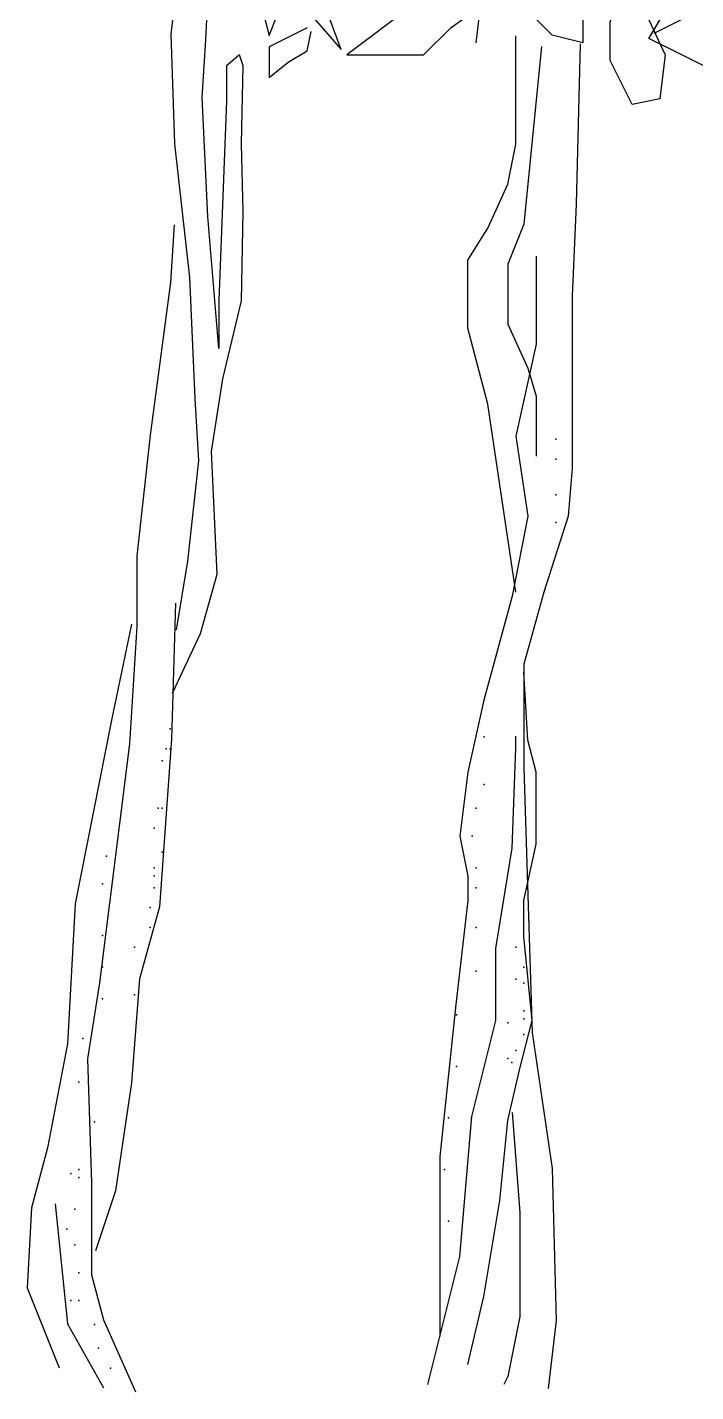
# Model space of a CAD drawing. Extents: x 792 to 6122, y 5790 to 9808.
# Drawn here: x 3353.5 to 3532.1, y 7060.9 to 7425.6 of the extents above; entities that cross this region are included whole.
import ezdxf

# ---------------------------------------------------------------- set-up
doc = ezdxf.new("R2010")
doc.units = 0
doc.header["$MEASUREMENT"] = 0
for name, color, linetype in [('3', 3, 'CONTINUOUS'), ('7', 7, 'CONTINUOUS'), ('TEXT', 3, 'CONTINUOUS')]:
    doc.layers.add(name, color=color, linetype=linetype)

# ---------------------------------------------------------------- blocks, each defined once
blk = doc.blocks.new('1-1')
at = {"layer": '3'}
for points in [[(4.97, 270.68), (-2.07, 269.5), (-2.07, 264.81), (-2.66, 253.08), (1.45, 248.39), (-0.31, 253.08), (-0.9, 258.36), (0.86, 262.47), (0.86, 268.33)], [(25.64, 264.22), (23.59, 260.14), (22.37, 256.06), (23.59, 254.42), (26.86, 254.01), (27.27, 253.2), (27.27, 249.11), (24, 249.93), (20.73, 253.2), (16.64, 255.65), (15.83, 249.11)], [(-5.44, 258.88), (-6.67, 253.98), (-6.67, 251.53), (-6.26, 249.9), (-5.44, 251.94), (-4.22, 255.2), (-5.04, 259.69)], [(16.13, 255.43), (10.26, 255.43), (9.08, 253.08), (2.04, 247.81), (10.26, 247.81), (13.19, 250.74), (17.3, 253.67)], [(32.57, 255.43), (36.09, 247.81), (35.51, 243.11), (32.57, 242.53), (30.22, 247.22), (30.22, 251.32), (31.98, 256.6)], [(34.92, 250.15), (39.62, 252.5), (44.31, 251.32), (48.42, 245.46), (51.36, 240.18), (43.73, 244.87), (37.86, 247.81), (34.33, 249.56), (36.09, 252.5)], [(-2.17, 250.71), (-6.26, 248.67), (-6.26, 245.4), (-4.22, 247.04), (-2.17, 248.26), (-1.76, 250.3)]]:
    blk.add_lwpolyline(points, dxfattribs=at)
for p in [(24.38, 206.73), (24.38, 204.61), (24.38, 200.79), (24.38, 197.82), (-16.84, 175.75), (-17.26, 173.63), (-16.84, 173.63), (16.73, 174.91), (-17.69, 172.36), (16.73, 169.81), (-18.11, 167.27), (-17.69, 167.27), (15.88, 167.27), (-18.53, 165.15), (15.46, 164.3), (-23.63, 162.17), (-17.69, 162.6), (-18.53, 160.9), (15.88, 160.9), (-24.06, 159.2), (-18.53, 160.05), (-18.53, 158.78), (15.88, 158.78), (-18.96, 156.66), (-24.06, 153.69), (-18.96, 154.54), (-18.96, 154.54), (15.88, 154.54), (-20.66, 152.41), (20.13, 152.41), (-24.06, 150.29), (20.98, 150.29), (15.88, 149.87), (20.13, 149.02), (20.98, 148.59), (-24.06, 146.9), (-20.66, 147.32), (13.76, 145.2), (20.98, 145.62), (20.98, 144.78), (19.28, 144.35), (20.98, 143.08), (-26.18, 142.65), (19.28, 140.53), (19.7, 140.11), (20.13, 141.38), (13.76, 139.68), (-26.61, 137.99), (-24.91, 133.74), (12.91, 134.17), (-26.61, 128.65), (12.48, 128.65), (-27.46, 128.22), (-26.61, 127.8), (-27.03, 124.41), (12.91, 123.13), (-27.88, 122.28), (-27.03, 120.59), (-26.61, 117.62), (-27.46, 114.64), (-26.61, 114.64), (-24.91, 112.1), (-24.48, 109.55), (-23.21, 107.43)]:
    blk.add_point(p, dxfattribs=at)
at = {"layer": '7'}
for points in [[(-16.59, 179.58), (-13.6, 185.95), (-11.81, 192.31), (-12.41, 205.43), (-11.21, 213.18), (-9.22, 221.53), (-9.02, 231.07), (-9.22, 238.3), (-9.02, 246.65), (-9.42, 247.84), (-10.81, 246.65), (-10.81, 242.87), (-11.61, 221.6), (-11.61, 216.43), (-12.8, 230.55), (-13.4, 243.27), (-13, 249.43), (-12.8, 253.81), (-12.8, 255.4), (-16.19, 255.4)], [(-16.17, 255.22), (-16.77, 250.05), (-16.37, 238.32), (-14.78, 224.01), (-14.18, 211.08), (-13.8, 204.43), (-14.99, 193.7), (-16.19, 186.34)], [(20.13, 190.38), (17.14, 210.48), (14.99, 218.61), (14.99, 225.88), (17.14, 229.31), (19.28, 234.01), (20.13, 238.29), (20.13, 249.84)], [(22.88, 248.7), (20.99, 229.73), (19.28, 225.46), (19.28, 222.46), (19.28, 219.04), (21.42, 214.33), (22.28, 211.34), (22.28, 204.92)], [(26.99, 248.99), (26.56, 231.87), (26.13, 222.03), (26.13, 209.63), (26.13, 203.64), (25.7, 198.5), (23.13, 190.38), (20.99, 182.68), (20.99, 177.11), (20.99, 171.55), (21.85, 143.32), (23.99, 128.77), (24.42, 112.51), (23.56, 105.24)], [(-16.4, 229.65), (-16.79, 223.48), (-18.98, 207.18), (-20.38, 194.26), (-20.38, 186.71), (-21.17, 174.18), (-24.39, 148.61), (-25.67, 140.49), (-25.24, 127.24), (-25.24, 117.41)], [(22.28, 226.31), (22.28, 216.9), (20.13, 207.06), (21.42, 198.5), (19.71, 189.95), (16.71, 178.83), (14.99, 171.12), (14.14, 164.28), (14.99, 160), (14.99, 157.43), (13.71, 146.31), (12, 130.06), (12, 110.8)], [(-16.26, 189.21), (-16.68, 174.68), (-17.97, 156.73), (-20.11, 149.04), (-20.96, 137.92), (-22.68, 126.38), (-24.82, 119.97)], [(-20.97, 186.97), (-23.11, 176.71), (-26.97, 157.05), (-27.82, 142.09), (-29.96, 130.97), (-31.67, 124.56), (-32.1, 116.01), (-28.68, 107.47)], [(14.99, 107.81), (16.71, 115.08), (18.42, 125.35), (19.28, 133.91), (20.56, 139.47), (21.85, 144.6), (20.99, 153.58), (20.99, 157.43), (22.28, 163.42), (22.28, 171.12), (21.42, 174.55), (20.99, 181.82)], [(10.71, 105.67), (14.14, 119.36), (15.42, 134.33), (17.99, 144.6), (17.99, 152.3), (19.71, 163), (20.13, 173.69), (20.13, 174.97)], [(19.71, 134.76), (20.56, 124.07), (20.56, 112.94), (19.28, 106.53), (18.85, 105.67)], [(-29.11, 124.99), (-27.82, 112.17), (-23.97, 105.33)], [(-25.24, 117.41), (-23.97, 112.6), (-20.55, 104.9)]]:
    blk.add_lwpolyline(points, dxfattribs=at)

msp = doc.modelspace()

# ---------------------------------------------------------------- block references
at = {"layer": 'TEXT', "xscale": 2.5, "yscale": 2.5, "zscale": 2.5}
msp.add_blockref('1-1', (3433.77, 6798.64), dxfattribs=at)

doc.saveas('drawing.dxf')
